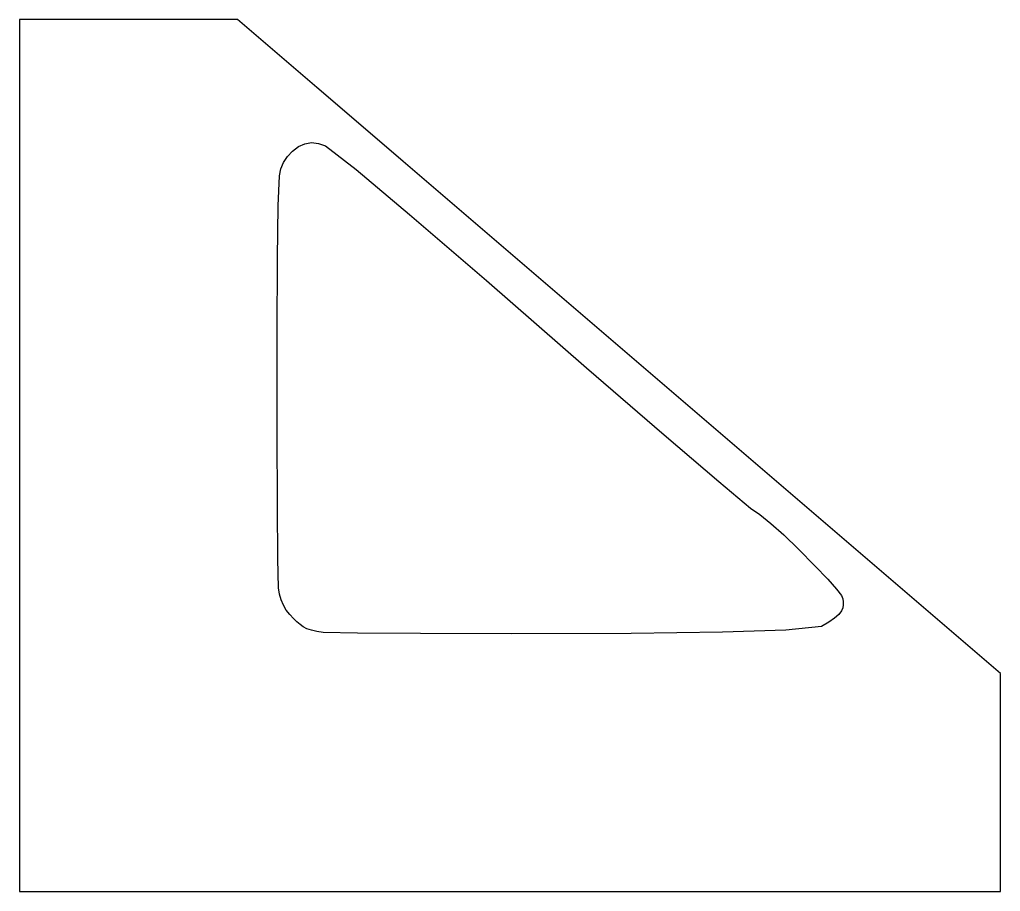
# Model space of a CAD drawing. Header units: millimetres. Extents: x -25 to 203, y -25 to 178.
import ezdxf

# ---------------------------------------------------------------- set-up
doc = ezdxf.new("R2010")
doc.units = ezdxf.units.MM

msp = doc.modelspace()

# ---------------------------------------------------------------- linework, layer by layer
at = {"layer": 'CUT'}
for points in [[(-25.4, 177.8), (-25.4, -25.4), (203.2, -25.4), (203.2, 25.4), (25.4, 177.8)], [(166.1818, 43.5372), (166.4514, 42.8228), (166.585, 42.1084), (166.5826, 41.3941), (166.4442, 40.6797), (166.1699, 39.9653), (165.536, 39.1706), (164.5427, 38.2955), (163.1898, 37.34), (161.4774, 36.3042), (153.2279, 35.5191), (138.4414, 34.9846), (117.1178, 34.7009), (89.2572, 34.6678), (68.0045, 34.6974), (53.3598, 34.7898), (45.3231, 34.9449), (43.8944, 35.1628), (42.6442, 35.4561), (41.5727, 35.8249), (40.6797, 36.2692), (39.9653, 36.7889), (39.2168, 37.4401), (38.4341, 38.2228), (37.6172, 39.137), (36.7662, 40.1827), (36.0734, 41.3242), (35.539, 42.5614), (35.1628, 43.8944), (34.9449, 45.3231), (34.7815, 52.1097), (34.6726, 64.2541), (34.6181, 81.7562), (34.6181, 104.6163), (34.7068, 122.1707), (34.884, 134.4196), (35.1499, 141.363), (35.5045, 143.0008), (36.1275, 144.5035), (37.0192, 145.8709), (38.1794, 147.1031), (39.6081, 148.2), (41.0969, 148.8748), (42.6457, 149.1275), (44.2545, 148.958), (45.9234, 148.3663), (53.0086, 142.8376), (65.5102, 132.3718), (83.4281, 116.969), (106.7624, 96.6291), (124.7988, 81.0071), (137.5375, 70.103), (144.9784, 63.9167), (147.1216, 62.4483), (149.694, 60.3697), (152.6957, 57.6809), (156.1267, 54.3818), (159.987, 50.4726), (162.9496, 47.3621), (165.0145, 45.0503)]]:
    msp.add_lwpolyline(points, close=True, dxfattribs=at)

doc.saveas('drawing.dxf')
